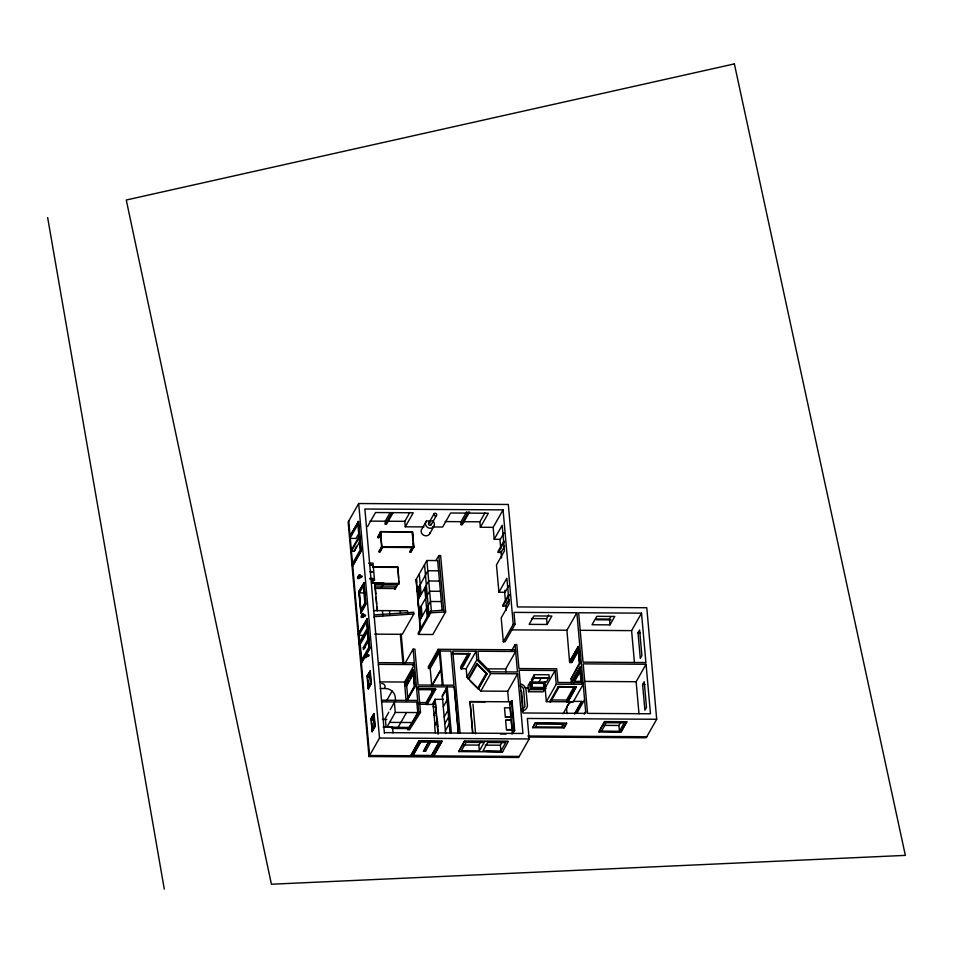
<?xml version="1.0" encoding="UTF-8"?>
<svg xmlns="http://www.w3.org/2000/svg" width="953" height="953" viewBox="0 0 953 953"><rect width="100%" height="100%" fill="white"/><g stroke="black" fill="none" stroke-linecap="round" stroke-linejoin="round"><path stroke-width="1.43" d="M523.114 709.651L521.732 692.176A4.634 4.169 29.6 0 0 521.196 691.139M357.756 576.958C356.065 579.329 361.175 579.15 359.15 576.97M359.519 578.316L359.555 576.97L360.401 576.648M360.472 576.505C361.521 573.027 356.172 576.279 359.71 576.887M362.986 617.258L363.176 616.234M363.927 615.447L363.26 614.018L362.033 614.447M365.63 654.211L365.94 655.676M367.489 655.414L367.143 654.163L365.797 654.151M522.673 711.248L523.34 710.045M358.673 503.529L348.155 522.041L369.002 756.551L518.658 757.48L529.165 738.968L527.343 718.467L656.7 719.265L646.777 607.74L517.431 606.93L508.318 504.459L358.673 503.529L379.52 738.039L369.002 756.551M349.942 538.397L349.751 536.348L358.566 521.494L361.199 551.203L352.753 566.07L352.217 564.021L360.186 550L357.911 524.376L349.942 538.397L356.041 538.445L358.936 533.335M349.751 536.348L358.566 521.494M351.347 550.048L359.317 536.015L359.4 537.194M359.412 537.17L351.454 551.191L354.313 551.203M356.398 546.236L354.325 551.203L360.115 541.006M367.548 526.556L375.518 512.535L413.245 512.774L405.275 526.795L423.966 526.914M352.396 566.07L360.842 551.203L358.197 521.482M390.134 512.583L385.072 521.505L385.31 524.233L386.513 524.245L393.041 512.762M381.712 547.153L413.864 547.356L412.578 531.845L380.426 531.643L412.518 532.155M380.664 534.299L378.722 537.718L377.745 536.861L380.533 531.953L381.879 546.986L379.08 551.894L379.985 551.894L382.57 547.344L382.498 546.486L379.985 551.894M377.829 537.718L380.414 533.156M385.31 524.233L391.826 512.762M378.722 537.718L380.592 533.454M360.532 576.16L359.793 577.458L361.473 577.47L362.211 576.172C360.579 577.292 360.067 573.801 358.578 575.505M379.08 551.894L381.593 546.486M371.813 564.795L369.609 564.712M358.721 591.658L364.034 582.938L365.916 604.178L360.973 612.898L358.721 591.658L364.034 582.938M359.388 592.873L363.379 585.869L364.892 602.951L360.913 609.956L359.388 592.873L364.272 592.909M372.409 571.609L370.205 571.526M405.275 526.795L404.799 521.339L409.861 512.416M373.016 578.447L369.681 578.352M371.61 580.294L374.565 580.174L371.694 580.163M373.016 566.892L397.842 567.047L399.093 583.796L374.863 583.641L375.196 582.783M374.863 583.641L377.269 610.98L376.911 606.87M360.603 612.898L365.559 604.166L363.677 582.938M375.148 587.06L375.756 593.898L375.387 593.195M359.352 644.299L367.322 630.278L368.215 630.278L360.258 644.299L359.352 644.299L358.411 633.709L367.215 618.842L369.859 648.564L366.345 654.759M358.411 633.709L367.215 618.842M398.604 578.328L397.842 567.047M426.479 520.957A4.61 4.157 29.6 0 0 427.027 526.985A4.61 4.157 29.6 0 0 433.377 527.033A4.61 4.157 29.6 0 0 432.841 520.993L426.479 520.957L422.179 528.522A4.61 4.157 29.6 0 0 423.716 535.252A4.61 4.157 29.6 0 0 430.065 532.691M412.744 539.338L412.339 532.155L413.673 547.177L410.886 552.085L409.981 552.085L411.851 547.808M409.981 552.085L412.578 547.522M410.886 552.085L412.744 547.82M359.436 642.167L367.167 628.563L366.56 621.737L358.84 635.341L363.712 635.365M374.064 617.33L374.469 616.627L413.84 613.946L413.697 612.243L374.315 614.923M413.864 547.356L381.688 546.986M428.636 523.304L433.972 513.905M398.342 583.284L394.876 589.383L395.447 587.405L395.519 588.263L374.732 588.132M431.221 524.674L436.557 515.275M363.284 647.671L368.096 639.189L368.263 641.071L363.45 649.553L363.284 647.671L365.309 647.683M429.708 533.728L434.008 526.151M364.939 657.236L361.056 663.431L360.877 661.382L368.835 647.349L367.322 630.278M361.056 663.431L369.502 648.564L366.857 618.842M417.819 601.129L418.45 600.009L416.092 579.507L426.884 560.507L437.665 560.567L442.097 610.349M416.092 579.507L420.416 630.409M366.965 676.237L370.229 671.115L371.348 683.611L368.43 688.733L366.965 676.237L370.229 671.115M367.596 677.404L369.585 673.902L370.348 682.443L368.358 685.946L367.596 677.404L370.038 677.416M416.902 590.884L427.802 570.752L438.583 570.823M435.986 560.567L438.833 555.551L440.631 555.563L445.647 611.921L432.817 634.507L418.438 634.424L418.284 632.721L430.565 611.099L443.693 610.206M378.305 665.051L378.71 664.36L414.472 664.575L417.664 700.443L381.903 700.229L381.498 700.92M469.579 511.964L462.336 524.71L461.121 524.71L460.883 521.97L466.672 511.773M419.129 610.682L417.676 600.426L428.707 580.996L439.488 581.068M368.072 688.733L370.991 683.599L369.871 671.103M461.121 524.71L468.364 511.952M413.84 613.946L402.273 634.317L374.565 634.15M418.581 610.67L429.624 591.253L440.405 591.313M418.724 611.373L419.368 610.254L419.749 614.649M420.273 629.707L419.499 620.927L430.53 601.498L441.31 601.569M384.381 733.31L364.892 509.021L503.065 509.879L493.142 527.343L480.372 527.259L479.883 521.803L484.958 512.881M418.438 634.424L430.72 612.803L430.565 611.099M370.705 718.848L374.052 713.594L375.196 726.4L372.206 731.654L371.062 718.848M371.658 717.8L374.052 713.594M480.372 527.259L488.341 513.238L450.614 513L442.645 527.021L432.591 526.961M371.396 720.099L373.385 716.596L374.148 725.138L372.158 728.64L371.396 720.099L374.16 720.123M381.641 702.575L382.046 701.873L417.807 702.087L418.712 712.344L407.717 729.795L409.516 729.807L420.511 712.356L418.236 686.732L454.343 686.958L458.453 733.071M404.596 664.11L413.102 649.148L414.9 649.148L418.081 685.016L454.009 685.243L450.983 651.09L438.404 651.006L428.481 668.47L430.196 668.482L440.107 651.018L443.145 685.171M386.441 701.015L392.088 691.068M371.849 731.654L374.827 726.4L373.695 713.594M412.899 665.373L414.317 662.883L413.102 649.148M413.816 673.271L406.836 685.552L404.68 685.529L413.054 670.805L414.412 686.184L406.049 700.908L404.548 682.038L414.472 664.575M388.8 712.189L385.31 718.348L386.072 726.984M390.194 709.735L393.684 703.588M404.68 685.529L413.352 669.566L414.877 686.696L407.026 700.526M404.584 685.016L413.352 669.566M408.73 680.895L406.586 684.671L408.908 680.895M410.147 678.381L411.577 675.868M410.326 678.381L411.756 675.868M394.387 702.349L395.281 712.427L386.906 727.187L409.29 727.437M503.934 532.953L500.313 539.338L494.202 539.291L502.171 525.27L504.447 550.894L496.477 564.915L498.907 592.242L505.019 592.278L508.64 585.904M406.848 700.526L414.698 686.696L413.173 669.566M515.096 650.482L515.502 649.779L438.249 649.303L428.326 666.755L428.481 668.47M417.843 687.435L418.236 686.732M397.425 728.485L406.514 712.499M503.934 541.066L498.145 551.275L498.24 552.418L501.111 552.43L504.745 546.057M498.24 552.418L504.042 542.221M417.414 702.79L417.807 702.087M440.87 669.435L431.709 685.552L430.196 668.482M431.769 686.243L440.929 670.114M416.842 702.492L417.736 712.57L408.658 728.557L391.814 728.449M433.782 688.924L426.11 702.421L426.301 704.47L427.206 704.481L435.759 689.222L417.771 689.114M427.027 702.432L428.457 699.919M429.886 697.405L433.448 691.116M426.301 704.47L434.663 689.746L418.498 689.65M438.07 734.013L434.997 699.431L443.336 699.276M433.103 704.076L435.259 700.288M498.907 592.242L506.877 578.221L509.152 603.845L501.195 617.866L503.315 641.774L505.114 641.786L515.037 624.322L513.965 612.374L576.851 612.755L585.797 713.368L522.911 712.987L519.123 670.281L555.051 670.507L556.266 684.171L546.343 701.634L573.289 701.801L583.212 684.337L556.266 684.171M442.347 696.5L447.314 687.768M468.316 653.293L460.656 666.79L460.823 668.672L466.208 668.696L476.131 651.244L452.77 651.09L460.061 733.083M419.01 740.886L410.624 756.027L412.792 756.039L420.714 742.077L439.404 742.196L439.333 741.517L431.411 755.467L431.471 756.158L433.627 756.17L442.037 741.374L419.01 740.886L410.624 756.027M434.02 714.321L436.164 710.533M462.265 665.539L463.694 663.026M465.124 660.512L466.541 657.999M460.823 668.672L469.186 653.937L453.02 653.841M461.562 669.042L470.341 653.579L452.282 653.46M413.447 754.085L420.654 741.398M443.264 706.745L447.088 700.014M435.283 724.566L437.082 720.778M508.699 594.696L502.91 604.905L503.017 606.048L505.876 606.06L509.51 599.687M503.017 606.048L509.533 594.577M506.508 603.642L507.961 601.093M428.659 742.375L425.241 748.379L425.503 751.286L423.346 751.274L428.123 742.852L430.279 742.863L425.503 751.286M444.169 717.001L447.993 710.259M476.893 659.774L490.688 673.616L517.634 673.783L507.711 691.247L480.765 691.08L466.97 677.238L476.893 659.774L476.131 651.244M468.09 678.893L476.845 663.491L487.007 673.7L478.263 689.102M468.28 678.56L468.781 679.298L477.274 664.455L486.197 673.402L477.703 688.245L478.454 688.757M444.777 723.827L448.601 717.097M445.385 730.665L449.208 723.935M431.471 756.158L439.404 742.196M434.294 754.597L442.001 741.029M503.315 641.774L513.238 624.31L503.065 509.879M472.569 732.964L470.032 701.551L509.736 701.801L509.962 704.362L512.035 700.717L509.7 703.659L512.345 733.381L514.024 730.427L511.38 700.705M478.323 688.876L487.007 673.7M480.765 691.08L490.688 673.616M511.499 650.887L515.049 644.657L516.836 644.669L518.968 668.577L556.695 668.803L557.91 682.467L583.057 682.634M464.456 741.172L458.75 751.607L502.588 751.881L508.294 741.434L464.456 741.172L458.75 751.607M505.995 671.877L505.733 668.946L515.656 651.483L477.929 651.244L478.68 659.786L490.521 671.817L517.479 671.984L515.049 644.657M547.117 624.465L551.894 616.055L533.93 615.936L529.153 624.358L547.117 624.465L546.593 618.664L548.642 615.054M479.347 750.893L484.136 742.47L466.172 742.363L461.383 750.773L479.347 750.893L478.835 745.091L480.884 741.482M509.736 701.801L509.688 702.909M510.081 707.865L504.506 707.829L505.364 717.395L511.094 717.156L510.236 707.591M505.614 720.301L511.344 720.051L512.035 729.903L506.472 729.867L505.614 720.301L511.344 720.051M534.299 674.664L531.5 679.584L531.714 681.967L546.45 682.062L549.095 677.416L549.166 678.262L534.43 678.179L534.299 674.664L549.023 674.76L549.166 678.262M531.714 681.967L534.359 677.321M532 686.744L531.965 682.825L543.591 682.896L544.008 687.47L532.382 687.399L531.965 682.825M534.43 678.179L549.309 678.012M545.045 681.776L545.652 688.602L543.258 691.818L528.534 691.723L530.44 688.364L529.916 682.384M530.44 688.364L530.309 681.681L527.998 685.755L528.534 691.723M500.909 751.024L505.686 742.613L487.722 742.494L482.945 750.916L500.909 751.024L500.396 745.222L502.445 741.613M578.745 650.268L571.776 662.538L569.62 662.526L566.928 630.219L576.851 612.755M538.91 682.014L540.875 678.548M512.035 700.717L514.68 730.439L511.952 734.072M543.722 687.959L543.591 682.896M555.051 670.507L545.128 687.971L546.343 701.634M569.537 661.62L578.292 646.515L579.829 663.705L571.073 678.81L571.443 683.027L579.805 668.291L581.056 682.265M569.715 661.62L578.292 646.515M535.288 722.874L532.763 727.711L564.045 727.901L566.594 723.41L535.288 722.874L532.763 727.711M569.62 662.526L577.983 647.802L579.353 663.169L571.073 678.81M571.3 661.99L573.658 657.832M575.088 655.319L576.517 652.793M571.776 662.538L577.411 651.542M566.832 701.932L575.171 687.256L559.006 687.149L550.667 701.825L549.714 701.825L558.255 686.601L576.315 686.72L567.785 701.932L566.832 701.932L566.654 699.883L574.29 686.422M571.371 682.217L580.103 667.16L581.485 682.729M571.55 682.217L580.103 667.16M576.196 677.106L577.625 674.593M574.23 680.883L579.948 670.817M609.991 624.858L614.768 616.436L596.804 616.329L592.027 624.751L609.991 624.858L609.479 619.057L610.837 616.651M573.599 683.039L580.568 670.769M568.977 697.382L572.527 691.116M576.315 686.72L567.785 701.932M563.092 713.773L568.738 703.826M562.365 727.044L563.95 724.244L537.004 724.077L535.407 726.877L562.365 727.044L562.103 724.149M566.57 723.065L564.045 727.901M574.456 713.845L581.521 701.408M574.993 713.845L582.057 701.42L574.873 701.372A9.232 8.303 29.6 0 0 566.654 709.854L566.987 713.642M576.779 713.428L584.582 699.705M584.225 714.154L585.642 711.665M634.448 662.573L631.601 630.624L641.524 613.16L578.638 612.767L583.033 662.156L645.908 662.549L641.524 613.16M638.01 632.768L639.606 629.969L641.881 655.593L640.297 658.392L638.01 632.768L640.452 632.792M598.913 731.618L604.619 721.576L626.74 721.719L621.07 732.095L598.913 731.618L621.034 731.749L626.74 721.719M598.949 731.964L604.619 721.576M638.998 713.761L636.139 681.717L646.063 664.253L583.188 663.86L587.584 713.38L650.47 713.773L646.063 664.253M619.45 731.273L624.239 722.862L606.263 722.743L601.486 731.165L619.45 731.273L618.938 725.471L620.987 721.862M642.62 684.528L644.204 681.717L646.491 707.34L644.895 710.152L642.62 684.528L645.05 684.54M656.7 719.265L646.182 737.777L528.724 737.05M384.369 688.352C386.322 686.434 384.095 683.265 381.665 683.444M360.627 576.362L359.96 576.946M361.425 615.638L361.342 617.52L363.105 616.901M367.274 655.676C369.252 652.364 362.986 654.616 366.726 655.795M476.845 663.491L486.888 673.807M477.274 664.455L486.197 673.402M434.997 723.661L435.461 723.911M357.732 576.97L359.329 576.815M359.436 578.221L358.102 578.209L357.661 577.28M361.723 615.459L361.306 616.889L362.902 617.163M363.867 615.59L362.176 615.293M521.684 708.865L522.554 708.675A4.741 4.265 29.6 0 0 524.948 706.423L523.566 688.948A4.634 4.169 29.6 0 0 520.112 685.898M522.113 710.962L523.495 710.676A7.028 6.326 29.6 0 0 527.438 705.708L526.044 690.079A6.921 6.23 29.6 0 0 520.505 683.861M358.042 576.791L358.804 576.791M365.63 655.378C362.354 656.188 366.905 659.583 366.726 656.2M365.44 655.64C362.879 656.307 367.405 658.666 366.44 656.164M430.72 612.803L445.647 611.921M369.967 521.124L404.799 521.339M445.063 521.589L461.026 521.684M463.932 521.696L479.883 521.803M460.883 521.97L462.086 521.982M377.745 536.861L378.651 536.873M379.008 551.037L379.902 551.048M409.909 551.227L410.803 551.239M368.656 563.211L373.04 563.092L374.481 580.317M369.657 565.224L371.896 565.236M372.826 567.249L397.639 567.404M370.252 572.038L372.492 572.062M369.728 578.864L373.099 578.888M374.994 583.141L383.976 583.188L381.14 588.168L381.069 587.31M371.622 583.272L399.295 583.45M375.637 584.26L397.711 584.403M374.636 586.024L396.71 586.155M375.077 588.406L394.804 588.525M373.421 610.575L407.479 610.778L407.705 613.339M363.986 615.102L365.666 615.114L364.928 616.412L363.248 616.4M531.393 618.568L546.593 618.664M595.661 618.973L609.479 619.057M596.34 619.784L611.087 619.879M513.238 624.31L515.037 624.322M511.356 629.873L566.928 630.219M580.425 630.302L631.601 630.624M368.835 647.349L369.74 647.361M579.829 663.705L578.114 646.515M378.555 662.657L414.317 662.883M486.864 668.827L505.733 668.946M574.73 681.335L582.045 681.383M584.963 681.395L636.139 681.717M380.235 681.883L404.548 682.038M531.691 683.313L543.317 683.384M576.327 686.887L558.255 686.601M525.008 687.84L527.879 687.863M530.916 688.519L545.652 688.602M530.833 688.65L545.569 688.745M380.199 688.495L385.512 688.531A9.232 8.303 29.6 0 1 395.257 697.131L395.59 700.92M529.713 689.638L544.449 689.734M417.783 689.281L435.759 689.222M566.654 699.883L567.547 699.883M551.966 699.955L566.666 700.05M434.997 699.431L433.031 703.219L434.925 724.566M469.9 701.789L485.172 701.885M418.784 702.552L426.134 702.599M418.939 704.255L426.277 704.303M434.068 704.35L427.206 704.481M418.712 712.344L420.511 712.356M395.281 712.427L417.736 712.57M505.519 717.121L511.094 717.156M382.487 719.396L386.787 719.42M604.655 721.921L626.776 722.064M389.622 722.386L412.089 722.529M535.324 723.22L566.594 723.41M603.737 725.376L618.938 725.471M383.106 726.996L392.529 727.056L393.053 732.905M506.627 729.581L512.202 729.617M514.024 730.427L514.68 730.439M384.774 732.619L522.947 733.465L517.634 673.783M500.313 734.001L506.138 734.036M527.831 735.99L646.777 736.729M379.52 738.039L529.165 738.968M419.034 741.231L442.037 741.374M464.492 741.505L508.294 741.434M463.634 744.996L478.835 745.091M485.196 745.127L500.396 745.222M486.483 751.44L502.588 751.881M431.411 755.467L412.732 755.36L412.792 756.039M519.254 756.42L369.597 755.503L358.888 635.032M470.127 680.942L477.239 688.078M358.983 576.636L358.519 575.648M362.89 616.198L363.081 616.913M47.65 217.618L164.273 889.101M579.924 667.16L581.306 682.729M550.5 699.955L550.667 701.825M504.828 590.229L505.019 592.278M499.944 539.327L500.778 548.63M501.016 551.287L501.612 557.993M504.649 592.278L505.531 602.105M505.781 604.917L506.281 610.504M493.142 527.343L494.202 539.291M507.711 691.247L508.616 701.444M472.962 704.136L475.595 733.858M470.032 701.551L472.879 733.488M466.208 668.696L466.97 677.238M454.164 686.946L458.262 733.071M438.833 555.551L443.848 611.909M451.341 733.024L447.231 686.91L442.275 695.642L445.647 733.584M446.099 688.912L449.995 732.714M439.357 652.352L442.275 685.147M438.249 649.303L438.404 651.006M426.884 560.507L431.447 611.743M424.538 564.641L429.088 615.888M437.939 726.448L437.439 720.778L434.651 725.698L435.283 732.774M425.169 587.239L426.074 597.495M426.992 607.74L427.766 616.52M435.116 699.216L438.189 733.81M424.764 587.941L427.373 617.222M432.019 688.971L432.257 691.711M419.308 574.23L421.095 594.398M419.391 585.547L420.309 595.804M421.214 606.048L422.131 616.293M418.391 587.298L419.308 597.555M420.213 607.8L421.131 618.044M416.628 579.507L416.89 582.438M417.545 589.764L417.926 594.148M413.114 543.436L413.471 547.534L381.676 547.332L380.426 531.643M418.474 603.356L418.867 607.752M420.297 623.858L420.69 628.241M418.82 610.254L419.737 620.498M398.854 581.068L399.093 583.796M400.284 610.742L400.522 613.303M406.764 684.671L406.836 685.552M406.657 685.541L407.908 699.526M401.201 634.317L403.822 663.669M400.308 634.305L402.916 663.669M389.515 610.67L389.848 614.518M382.403 610.623L382.856 615.745M376.054 597.317L376.661 604.142M372.683 580.21L372.849 583.188L372.599 580.341M361.973 614.59C364.356 618.854 364.07 610.742 361.973 615.114M367.691 680.406L368.43 688.733M371.444 723.113L372.206 731.654M359.078 591.658L359.71 598.734M360.091 602.987L360.973 612.898M360.258 644.299L361.771 661.382M348.75 520.993L350.12 536.36M350.299 538.409L358.769 633.709M431.268 523.65A1.465 1.31 29.6 0 1 430.172 525.341A1.465 1.31 29.6 0 1 428.505 523.864A1.465 1.31 29.6 0 1 430.184 522.685M433.305 706.816L434.02 707.007L433.305 706.816M434.068 715.358L434.747 715.62L434.103 715.274M367.548 655.068L366.81 656.367L368.489 656.379L369.228 655.08L367.548 655.068M734.37 63.899L126.272 200.011L271.414 884.229L905.35 855.377L734.37 63.899M433.925 514.93A1.465 1.31 29.6 0 0 436.355 515.561A1.465 1.31 29.6 0 0 435.521 513.286A1.465 1.31 29.6 0 0 433.925 514.93"/></g></svg>
